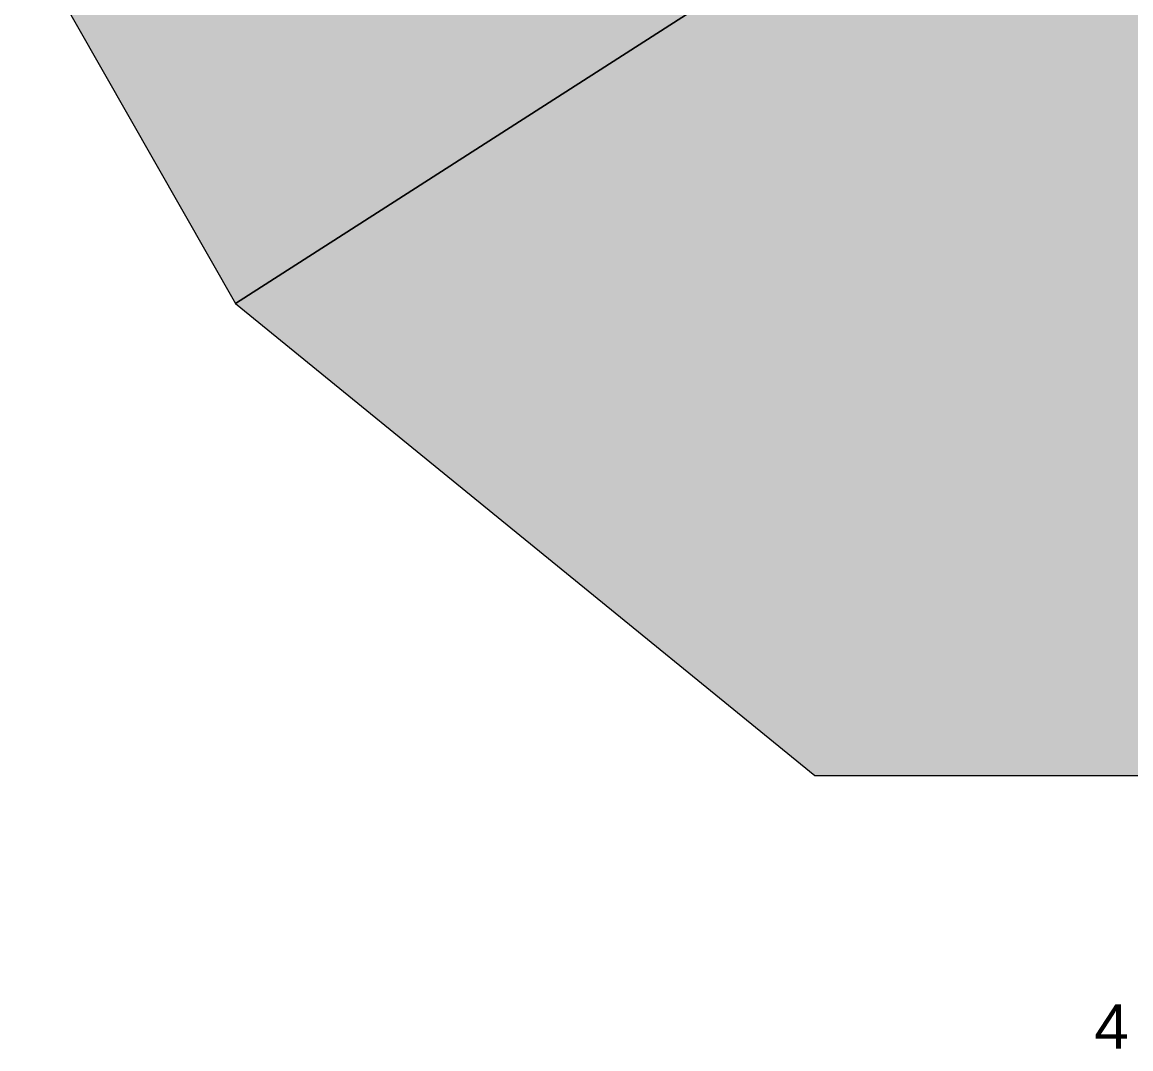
# Model space of a CAD drawing. Header units: millimetres. Extents: x -34838 to 729576, y -214038 to 121482.
# Drawn here: x -25741 to -8297, y 4140 to 20296 of the extents above; entities that cross this region are included whole.
import ezdxf

# ---------------------------------------------------------------- set-up
doc = ezdxf.new("R2010")
doc.units = ezdxf.units.MM
doc.header["$MEASUREMENT"] = 0
doc.layers.add('_ ГП _90м басейн', color=7, linetype='Continuous')
doc.layers.add('А _ _ НЕ ДЛЯ ДРУКУ (ДОПОМІЖНІ).ADD', color=7, linetype='Continuous')
for name, color, linetype, lineweight, true_color in [('_ ГП _90м басейн_Ном._пера__114', 7, 'Continuous', 13, 0xb9b9b9), ('_ ГП _90м басейн_Ном._пера__255', 7, 'Continuous', 0, 0xaaaaaa), ('_ ГП _90м басейн_Ном._пера__54', 7, 'Continuous', 15, 0x5f5f5f)]:
    doc.layers.add(name, color=color, linetype=linetype, lineweight=lineweight, true_color=true_color)
doc.layers.add('А _ _ НЕ ДЛЯ ДРУКУ (ДОПОМІЖНІ).ADD_Ном._пера__1', color=7, linetype='Continuous', lineweight=13)
doc.styles.add('СГЕНЕРИР_СТИЛЬ_1', font='Arial.ttf')

# ---------------------------------------------------------------- blocks, each defined once
blk = doc.blocks.new('3D-сетка_19_4', base_point=(-4875, 27093))
at = {"layer": '_ ГП _90м басейн_Ном._пера__114', "linetype": 'Continuous', "lineweight": 0, "true_color": 0xb9b9b9}
blk.add_hatch(color=9, dxfattribs=at).paths.add_polyline_path([(-4875, 27093), (-4867, 31611), (-25741, 21758), (-22385, 15867)])
at = {"layer": '_ ГП _90м басейн_Ном._пера__255', "color": 253, "linetype": 'Continuous', "lineweight": 0, "true_color": 0xaaaaaa, "flags": 128}
blk.add_lwpolyline([(-4875, 27093), (-4867, 31611), (-25741, 21758), (-22385, 15867)], close=True, dxfattribs=at)
blk = doc.blocks.new('3D-сетка_21_4', base_point=(-4875, 27093))
at = {"layer": '_ ГП _90м басейн_Ном._пера__54', "linetype": 'Continuous', "lineweight": 0, "true_color": 0x838383}
blk.add_hatch(color=252, dxfattribs=at).paths.add_polyline_path([(-4875, 27093), (-22385, 15867), (-13267, 8440), (-7887, 8440), (-4875, 12140), (-4875, 18380), (-4875, 20380)])
at = {"layer": '_ ГП _90м басейн_Ном._пера__255', "color": 253, "linetype": 'Continuous', "lineweight": 0, "true_color": 0xaaaaaa, "flags": 128}
blk.add_lwpolyline([(-4875, 27093), (-22385, 15867), (-13267, 8440), (-7887, 8440), (-4875, 12140), (-4875, 18380), (-4875, 20380)], close=True, dxfattribs=at)
blk = doc.blocks.new('Плоскость Сечения_1_4', base_point=(-8238, 6070))
at = {"layer": 'А _ _ НЕ ДЛЯ ДРУКУ (ДОПОМІЖНІ).ADD_Ном._пера__1', "color": 7, "lineweight": 13, "insert": (-8870, 4490), "char_height": 700, "attachment_point": 4, "style": 'СГЕНЕРИР_СТИЛЬ_1'}
blk.add_mtext('\\A1;{\\pql;\\fArial|b0|i0|c204|p34;4}', dxfattribs=at)

msp = doc.modelspace()

# ---------------------------------------------------------------- block references
at = {"layer": '_ ГП _90м басейн', "color": 253, "lineweight": 0, "true_color": 0xaaaaaa}
for name in ['3D-сетка_19_4', '3D-сетка_21_4']:
    msp.add_blockref(name, (-4875, 27092.9), dxfattribs=at)
at = {"layer": 'А _ _ НЕ ДЛЯ ДРУКУ (ДОПОМІЖНІ).ADD', "color": 7, "lineweight": 13}
msp.add_blockref('Плоскость Сечения_1_4', (-8238.5, 6070), dxfattribs=at)

doc.saveas('drawing.dxf')
